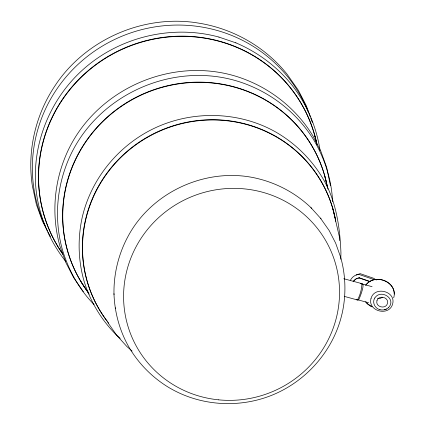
<?xml version="1.0" encoding="UTF-8"?>
<svg xmlns="http://www.w3.org/2000/svg" width="425" height="425" viewBox="0 0 425 425"><rect width="100%" height="100%" fill="white"/><g stroke="black" fill="none" stroke-linecap="round" stroke-linejoin="round"><path stroke-width="0.64" d="M114.054 294.567L113.974 293.686C113.677 274.619 118.166 255.659 126.82 238.675L127.112 238.143C151.295 190.634 209.987 164.99 261.274 179.531L261.864 179.679C280.203 184.864 297.171 194.453 310.951 207.628L311.546 208.287M339.533 240.635L339.628 237.798M340.77 259.277L340.951 252.944C339.915 226.647 336.042 199.729 321.943 176.943L321.805 176.699C310.574 158.408 294.822 143.124 276.282 132.329L276.08 132.212C238.069 110.537 189.614 110.075 150.806 130.018C116.902 147.422 91.093 179.685 82.338 216.856L82.285 217.085C77.605 238.021 78.115 259.962 83.906 280.633L83.991 280.904C90.164 301.394 101.453 320.147 116.631 335.224L120.238 338.337M361.925 284.585C361.521 289.712 360.203 294.908 357.76 299.455M393.704 297.835C398.321 282.285 374.733 272.441 365.782 285.148M219.061 37.124L218.886 37.065C172.46 24.395 120.61 36.646 84.448 68.308C48.535 99.54 29.532 149.074 36.922 196.276L36.97 196.547C40.795 219.714 50.41 241.724 64.807 260.27L65.854 261.46M374.792 297.989C371.848 302.409 374.983 308.55 379.934 309.687M358.615 299.938C359.571 298.329 366.233 281.759 361.223 283.698M350.487 280.123C352.091 277.058 355.13 274.858 358.541 274.263L374.234 279.666M365.766 285.212C373.772 273.987 394.421 280.006 394.267 294.111M374.797 297.999C380.901 288.357 397.189 299.232 388.243 307.865M382.351 297.335L379.902 298.562L377.554 298.557M379.929 309.676C382.803 310.42 385.974 309.798 388.237 307.854M356.495 278.614L354.2 280.442A7.57 7.278 67.8 0 0 353.372 281.663M356.235 275.049L360.108 273.631L373.633 278.285L376.311 280.022M357.664 278.168L359.353 277.838L369.814 281.435M384.375 309.793L386.453 309.06M359.353 277.838L356.283 278.704L353.983 280.527A7.57 7.278 67.8 0 0 353.159 281.748M343.767 278.715L362.01 283.682M362.764 284.139L372.066 286.673M356.161 299.365L368.56 302.743M344.553 296.453L357.76 300.05A8.489 1.243 -74.8 0 1 357.473 299.864M235.716 42.803L235.917 42.867C257.651 52.078 276.988 66.539 291.832 84.91L292.002 85.127C306.398 103.673 316.019 125.683 319.839 148.851L320.004 150.423M218.886 37.065L235.917 42.867M359.141 277.923L370.217 281.733M371.652 306.446L367.322 303.625L366.084 302.095M372.135 306.85L370.51 306.191L367.269 303.801L365.617 301.75M132.101 351.077L126.841 346.487L116.524 335.054L107.78 322.416M320.445 218.147L329.131 230.488L335.628 243.079L340.685 257.311C345.807 275.597 346.263 295.008 342.12 313.533L341.913 314.272C333.173 351.826 304.459 383.435 268.329 396.589C236.778 408.085 200.462 405.455 171.185 388.859L170.499 388.508C154.094 378.962 140.16 365.442 130.225 349.26L129.715 348.463C119.93 331.877 114.623 312.917 113.974 293.686M310.951 207.628L321.061 218.833M94.1 304.619C79.305 289.574 68.877 270.672 62.661 250.585L62.539 250.192C54.793 222.859 56.042 193.327 65.758 166.658L65.848 166.372C91.986 93.808 179.238 55.691 250.235 85.813L250.511 85.94C276.68 96.932 299.2 116.083 313.99 140.335L314.192 140.691C324.976 159.269 331.681 180.258 332.594 201.774M83.348 291.683L73.663 277.69L65.864 262.576L59.962 246.213C52.174 218.732 53.428 189.029 63.197 162.212L63.304 161.941C89.585 88.979 177.326 50.644 248.721 80.936L248.986 81.042C275.304 92.098 297.946 111.355 312.821 135.745L320.817 151.194L326.607 167.179L330.469 185.752M80.893 281.52L89.207 294.18M47.483 230.972L42.399 221.122L36.407 204.574L32.305 185.518C26.993 150.36 35.801 113.677 55.914 84.421L56.472 83.544C86.865 39.318 142.736 14.907 195.835 22.652L196.855 22.844C231.992 27.965 264.892 46.421 287.077 74.216L298.27 90.169L306.345 105.809L310.34 116.843M48.078 232.13L50.469 236.768M361.866 284.102L361.935 284.697M310.781 118.07L312.338 122.363M314.362 134.072L317.045 144.925M324.503 175.089L327.988 189.152M332.791 208.633L339.575 237.607M356.873 299.237L356.995 299.992M115.244 307.796L115.324 308.715M360.288 283.464A8.24 1.206 -74.8 0 1 360.565 283.65M62.799 254.065A141.201 137.418 -23.6 0 1 124.328 48.099A141.201 137.418 -23.6 0 1 316.79 143.788M45.624 226.78A143.4 139.554 -23.6 0 1 119.271 37.352A143.4 139.554 -23.6 0 1 308.3 112.014M107.196 321.215A128.1 124.663 -23.6 0 1 160.167 130.958A128.1 124.663 -23.6 0 1 335.761 221.356M108.646 323.112A128.169 124.732 -23.6 0 1 157.298 131.925A128.169 124.732 -23.6 0 1 335.123 217.924M88.219 292.4A133.976 130.385 -23.6 0 1 142.726 94.398A133.976 130.385 -23.6 0 1 327.011 185.279M88.103 292.214A134.013 130.422 -23.6 0 1 143.544 93.744A134.013 130.422 -23.6 0 1 327.335 187M62.921 254.251A141.164 137.381 -23.6 0 1 124.435 48.344A141.164 137.381 -23.6 0 1 316.843 144.001M371.046 298.302C367.274 311.222 388.949 316.816 392.588 304.167C396.355 291.247 374.685 285.653 371.046 298.302M376.959 300.693C375.121 306.988 385.682 309.713 387.451 303.551C389.289 297.256 378.728 294.53 376.959 300.693M218.466 399.824A108.439 105.533 -23.6 0 0 330.932 250.952A108.439 105.533 -23.6 0 0 145.286 232.326A108.439 105.533 -23.6 0 0 218.466 399.824"/></g></svg>
